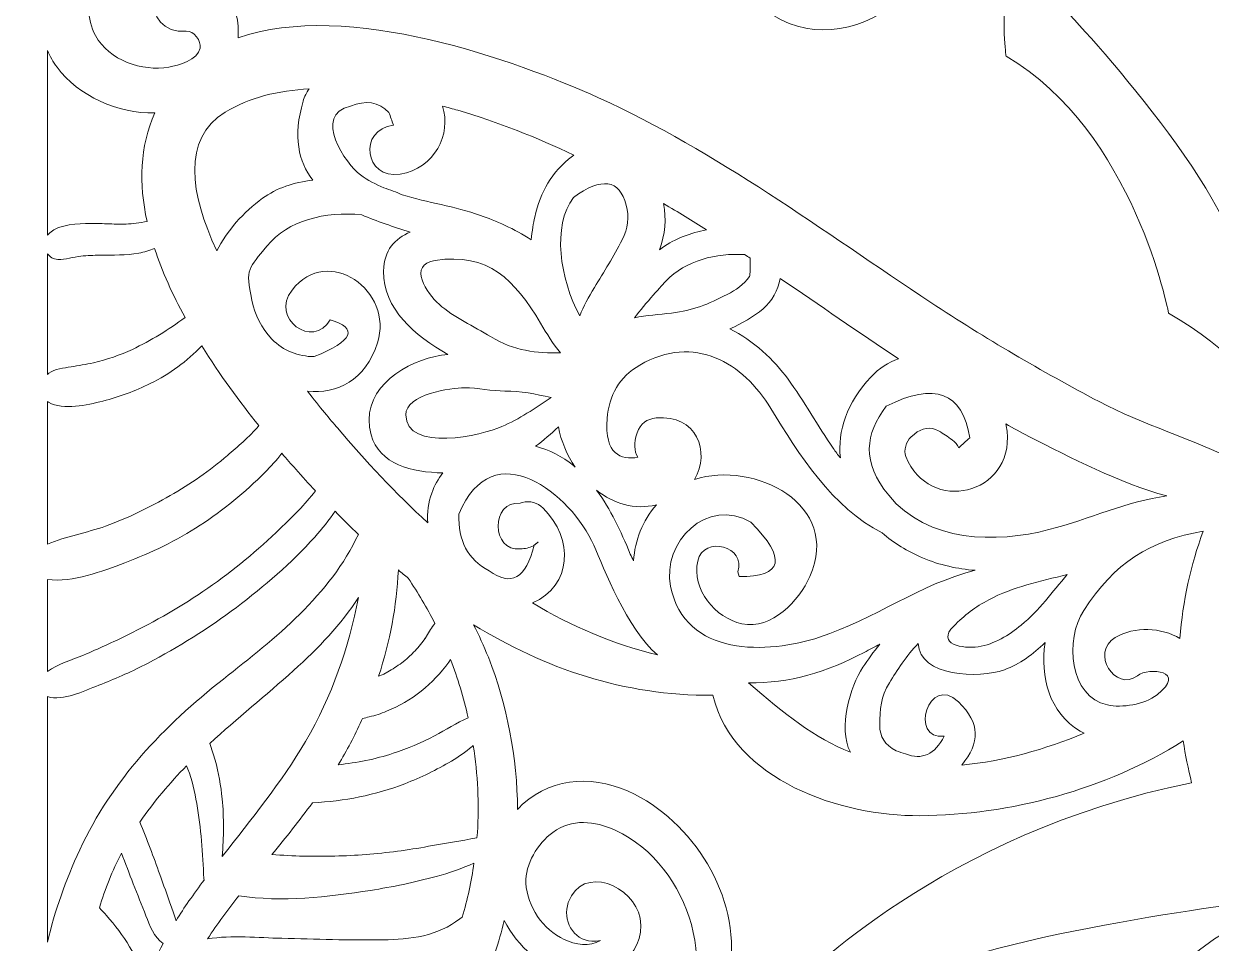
# Model space of a CAD drawing. Extents: x 7 to 992, y -718 to -282.
# Drawn here: x 67.5 to 127.5, y -412.2 to -365.7 of the extents above; entities that cross this region are included whole.
import ezdxf

# ---------------------------------------------------------------- set-up
doc = ezdxf.new("R2010")
doc.units = 0
doc.header["$MEASUREMENT"] = 0
doc.layers.add('Layer 1', color=7, linetype='Continuous')

msp = doc.modelspace()

# ---------------------------------------------------------------- linework, layer by layer
at = {"layer": 'Layer 1', "lineweight": 0}
for points, knots in [([(515.444, -282.485), (515.444, -282.485), (265.444, -282.485), (265.444, -282.485), (265.444, -282.485), (259.139, -282.485), (259.139, -282.485), (259.139, -282.485), (27.261, -282.485), (27.261, -282.485), (27.261, -282.485), (27.261, -282.863), (27.261, -282.863), (27.261, -282.863), (25.9, -282.863), (25.9, -282.863), (25.9, -282.863), (24.898, -282.863), (24.898, -282.863), (24.898, -282.863), (7.489, -306.853), (7.489, -306.853), (7.489, -306.853), (7.489, -496.33), (7.489, -496.33), (7.489, -496.33), (24.898, -524.256), (24.898, -524.256), (24.898, -524.256), (25.039, -524.256), (25.039, -524.256), (25.039, -524.256), (25.9, -525.977), (25.9, -525.977), (25.9, -525.977), (34.578, -543.332), (34.578, -543.332), (34.578, -543.332), (85.476, -645.118), (85.476, -645.118), (85.476, -645.118), (85.476, -693.393), (85.476, -693.393), (85.476, -693.602), (85.486, -693.809), (85.492, -694.016), (85.35, -694.597), (85.266, -695.2), (85.266, -695.825), (85.266, -695.825), (85.266, -710.022), (85.266, -710.022), (85.266, -714.223), (88.671, -717.628), (92.872, -717.628), (92.872, -717.628), (107.069, -717.628), (107.069, -717.628), (107.484, -717.628), (107.889, -717.586), (108.286, -717.521), (108.736, -717.547), (109.188, -717.561), (109.644, -717.561), (109.644, -717.561), (182.159, -717.561), (182.159, -717.561), (182.563, -717.561), (182.965, -717.551), (183.365, -717.531), (183.743, -717.589), (184.126, -717.628), (184.52, -717.628), (184.52, -717.628), (198.717, -717.628), (198.717, -717.628), (202.917, -717.628), (206.322, -714.223), (206.322, -710.022), (206.322, -710.022), (206.322, -695.825), (206.322, -695.825), (206.322, -695.534), (206.302, -695.248), (206.271, -694.965), (206.303, -694.465), (206.325, -693.962), (206.326, -693.453), (206.326, -693.453), (206.326, -645.118), (206.326, -645.118), (206.326, -645.118), (257.204, -543.332), (257.204, -543.332), (257.204, -543.332), (259.139, -539.46), (259.139, -539.46), (259.139, -539.46), (266.763, -524.209), (266.763, -524.209), (266.763, -524.209), (266.763, -645.118), (266.763, -645.118), (266.763, -645.118), (363.469, -645.118), (363.469, -645.118), (363.737, -645.117), (364.003, -645.104), (364.27, -645.096), (364.76, -645.195), (365.268, -645.248), (365.787, -645.248), (365.787, -645.248), (379.984, -645.248), (379.984, -645.248), (384.185, -645.248), (387.59, -641.843), (387.59, -637.643), (387.59, -637.643), (387.59, -623.445), (387.59, -623.445), (387.59, -623.12), (387.563, -622.802), (387.523, -622.487), (387.556, -621.959), (387.579, -621.428), (387.578, -620.891), (387.578, -620.891), (387.578, -584.634), (387.578, -584.634), (387.578, -584.634), (508.12, -524.362), (508.12, -524.362), (508.12, -524.362), (508.12, -717.561), (508.12, -717.561), (508.12, -717.561), (544.378, -717.561), (544.378, -717.561), (545.281, -717.563), (546.172, -717.512), (547.049, -717.417), (547.049, -717.417), (560.83, -717.417), (560.83, -717.417), (565.03, -717.417), (568.436, -714.012), (568.436, -709.811), (568.436, -709.811), (568.436, -696.131), (568.436, -696.131), (568.534, -695.251), (568.591, -694.358), (568.593, -693.453), (568.593, -693.453), (568.593, -645.118), (568.593, -645.118), (568.593, -645.118), (689.443, -645.118), (689.443, -645.118), (689.443, -645.118), (689.443, -693.393), (689.443, -693.393), (689.443, -693.594), (689.453, -693.791), (689.458, -693.99), (689.345, -694.514), (689.28, -695.056), (689.28, -695.614), (689.28, -695.614), (689.28, -709.811), (689.28, -709.811), (689.28, -714.012), (692.686, -717.417), (696.886, -717.417), (696.886, -717.417), (710.981, -717.417), (710.981, -717.417), (711.845, -717.511), (712.722, -717.561), (713.611, -717.561), (713.611, -717.561), (749.903, -717.561), (749.903, -717.561), (749.903, -717.561), (749.903, -524.209), (749.903, -524.209), (749.903, -524.209), (870.731, -584.622), (870.731, -584.622), (870.731, -584.622), (870.731, -620.95), (870.731, -620.95), (870.731, -621.353), (870.741, -621.753), (870.761, -622.151), (870.71, -622.506), (870.675, -622.865), (870.675, -623.233), (870.675, -623.233), (870.675, -637.431), (870.675, -637.431), (870.675, -641.632), (874.08, -645.036), (878.28, -645.036), (878.28, -645.036), (892.478, -645.036), (892.478, -645.036), (892.583, -645.036), (892.687, -645.025), (892.791, -645.02), (893.486, -645.081), (894.188, -645.118), (894.898, -645.118), (894.898, -645.118), (991.581, -645.118), (991.581, -645.118), (991.581, -645.118), (991.581, -282.485), (991.581, -282.485), (991.581, -282.485), (515.444, -282.485), (515.444, -282.485)], [0, 0, 0, 0, 1, 1, 1, 2, 2, 2, 3, 3, 3, 4, 4, 4, 5, 5, 5, 6, 6, 6, 7, 7, 7, 8, 8, 8, 9, 9, 9, 10, 10, 10, 11, 11, 11, 12, 12, 12, 13, 13, 13, 14, 14, 14, 15, 15, 15, 16, 16, 16, 17, 17, 17, 18, 18, 18, 19, 19, 19, 20, 20, 20, 21, 21, 21, 22, 22, 22, 23, 23, 23, 24, 24, 24, 25, 25, 25, 26, 26, 26, 27, 27, 27, 28, 28, 28, 29, 29, 29, 30, 30, 30, 31, 31, 31, 32, 32, 32, 33, 33, 33, 34, 34, 34, 35, 35, 35, 36, 36, 36, 37, 37, 37, 38, 38, 38, 39, 39, 39, 40, 40, 40, 41, 41, 41, 42, 42, 42, 43, 43, 43, 44, 44, 44, 45, 45, 45, 46, 46, 46, 47, 47, 47, 48, 48, 48, 49, 49, 49, 50, 50, 50, 51, 51, 51, 52, 52, 52, 53, 53, 53, 54, 54, 54, 55, 55, 55, 56, 56, 56, 57, 57, 57, 58, 58, 58, 59, 59, 59, 60, 60, 60, 61, 61, 61, 62, 62, 62, 63, 63, 63, 64, 64, 64, 65, 65, 65, 66, 66, 66, 67, 67, 67, 68, 68, 68, 69, 69, 69, 70, 70, 70, 71, 71, 71, 72, 72, 72, 73, 73, 73, 74, 74, 74, 74]), ([(123.944, -333.744), (125.768, -336.993), (127.418, -340.14), (130.045, -342.846), (131.004, -343.834), (132.081, -344.706), (133.23, -345.451), (128.462, -346.179), (124.9, -350.713), (126.546, -356.195), (128.628, -363.13), (139.021, -361.86), (141.341, -368.812), (140.774, -369.371), (140.278, -369.963), (139.889, -370.554), (138.29, -372.979), (136.397, -377.248), (136.973, -380.432), (135.481, -381.162), (134.089, -382.08), (132.831, -383.157), (132.831, -383.157), (129.004, -378.057), (129.004, -378.057), (128.24, -373.466), (119.824, -364.669), (119.824, -364.669), (119.251, -361.608), (120.208, -359.314), (120.208, -359.314), (116.191, -360.27), (117.147, -367.347), (117.147, -367.347), (123.65, -371.172), (125.371, -380.352), (125.371, -380.352), (128.613, -382.222), (130.062, -384.168), (130.681, -385.301), (129.999, -386.094), (129.377, -386.941), (128.823, -387.837), (126.571, -386.704), (124.082, -385.982), (121.849, -384.812), (118.93, -383.281), (116.098, -381.618), (113.347, -379.803), (107.88, -376.197), (102.534, -372.179), (96.543, -369.461), (92.411, -367.587), (83.839, -364.477), (78.306, -366.432), (78.427, -364.816), (77.602, -363.2), (75.751, -362.89), (73.446, -362.503), (73.337, -366.314), (75.69, -366.085), (76.063, -366.049), (76.461, -366.594), (76.393, -366.943), (76.276, -367.54), (75.29, -367.815), (74.807, -367.903), (73.451, -368.148), (71.789, -367.561), (71.096, -366.311), (70.635, -365.48), (70.718, -364.468), (70.851, -363.567), (70.953, -362.873), (70.969, -361.985), (71.558, -361.536), (72.214, -361.034), (73.448, -360.812), (74.235, -360.658), (75.027, -360.502), (75.833, -360.418), (76.638, -360.357), (80.922, -360.037), (86.24, -360.392), (90.134, -358.199), (89.698, -359.591), (89.606, -361.085), (90.306, -362.388), (91.463, -364.541), (93.835, -365.429), (96.186, -365.098), (98.516, -364.768), (100.602, -363.433), (101.797, -361.397), (102.025, -361.011), (102.213, -360.605), (102.385, -360.192), (102.777, -361.965), (103.523, -363.908), (105.007, -365.04), (106.959, -366.528), (109.71, -366.267), (111.511, -364.656), (113.408, -362.96), (114.422, -360.338), (114.048, -357.81), (113.94, -357.078), (113.731, -356.37), (113.449, -355.69), (113.641, -355.812), (113.823, -355.951), (114.02, -356.063), (115.848, -357.108), (118.292, -357.873), (120.282, -356.804), (122.435, -355.646), (123.324, -353.274), (122.992, -350.923), (122.663, -348.593), (121.327, -346.508), (119.292, -345.311), (118.905, -345.084), (118.5, -344.895), (118.087, -344.725), (119.86, -344.332), (121.803, -343.586), (122.935, -342.101), (124.422, -340.15), (124.162, -337.399), (122.551, -335.598), (121.033, -333.9), (118.773, -332.918), (116.502, -332.997), (117.224, -332.332), (117.973, -331.704), (118.761, -331.134), (119.424, -331.007), (120.121, -330.988), (120.603, -331.006), (122.299, -331.071), (123.173, -332.37), (123.944, -333.744)], [0, 0, 0, 0, 1, 1, 1, 2, 2, 2, 3, 3, 3, 4, 4, 4, 5, 5, 5, 6, 6, 6, 7, 7, 7, 8, 8, 8, 9, 9, 9, 10, 10, 10, 11, 11, 11, 12, 12, 12, 13, 13, 13, 14, 14, 14, 15, 15, 15, 16, 16, 16, 17, 17, 17, 18, 18, 18, 19, 19, 19, 20, 20, 20, 21, 21, 21, 22, 22, 22, 23, 23, 23, 24, 24, 24, 25, 25, 25, 26, 26, 26, 27, 27, 27, 28, 28, 28, 29, 29, 29, 30, 30, 30, 31, 31, 31, 32, 32, 32, 33, 33, 33, 34, 34, 34, 35, 35, 35, 36, 36, 36, 37, 37, 37, 38, 38, 38, 39, 39, 39, 40, 40, 40, 41, 41, 41, 42, 42, 42, 43, 43, 43, 44, 44, 44, 45, 45, 45, 46, 46, 46, 47, 47, 47, 47]), ([(69.152, -367.913), (70.248, -369.37), (72.227, -370.279), (74.103, -370.223), (73.327, -371.93), (73.284, -373.804), (73.705, -375.706), (73.342, -375.792), (72.963, -375.828), (72.642, -375.843), (72.642, -375.843), (72.631, -375.843), (72.631, -375.843), (72.631, -375.843), (72.521, -375.845), (72.521, -375.845), (72.521, -375.845), (72.298, -375.844), (72.298, -375.844), (72.131, -375.842), (71.963, -375.836), (71.795, -375.831), (71.48, -375.821), (71.163, -375.807), (70.847, -375.81), (70.205, -375.818), (69.291, -375.842), (68.779, -376.278), (68.779, -376.278), (68.669, -376.408), (68.669, -376.408), (68.669, -376.408), (68.669, -367.07), (68.669, -367.07), (68.799, -367.36), (68.95, -367.644), (69.152, -367.913)], [0, 0, 0, 0, 1, 1, 1, 2, 2, 2, 3, 3, 3, 4, 4, 4, 5, 5, 5, 6, 6, 6, 7, 7, 7, 8, 8, 8, 9, 9, 9, 10, 10, 10, 11, 11, 11, 12, 12, 12, 12]), ([(82.086, -373.623), (81.135, -373.728), (80.251, -374.02), (79.545, -374.539), (78.583, -375.247), (77.744, -376.17), (77.227, -377.194), (75.888, -374.312), (75.463, -371.546), (77.651, -370.189), (78.87, -369.433), (80.349, -369.089), (81.902, -369.007), (81.773, -369.191), (81.665, -369.394), (81.597, -369.628), (81.084, -371.413), (81.351, -372.675), (82.086, -373.623)], [0, 0, 0, 0, 1, 1, 1, 2, 2, 2, 3, 3, 3, 4, 4, 4, 5, 5, 5, 6, 6, 6, 6]), ([(86.508, -373.315), (88.236, -373.041), (89.122, -371.307), (88.642, -369.872), (88.909, -369.944), (89.172, -370.017), (89.422, -370.09), (91.461, -370.686), (93.408, -371.461), (95.294, -372.359), (95.294, -372.359), (95.217, -372.404), (95.217, -372.404), (94.167, -373.214), (93.6, -374.207), (93.313, -375.495), (93.252, -375.768), (93.175, -376.194), (93.13, -376.645), (92.298, -376.075), (91.316, -375.67), (90.561, -375.4), (89.265, -374.937), (87.899, -374.762), (86.609, -374.362), (86.306, -374.231), (85.995, -374.11), (85.675, -374.01), (85.27, -373.833), (84.874, -373.627), (84.498, -373.356), (83.77, -372.831), (82.035, -370.293), (83.994, -369.887), (84.764, -369.561), (85.412, -369.663), (85.936, -370.194), (86.013, -370.408), (86.089, -370.622), (86.166, -370.836), (84.357, -371.065), (84.698, -373.603), (86.508, -373.315)], [0, 0, 0, 0, 1, 1, 1, 2, 2, 2, 3, 3, 3, 4, 4, 4, 5, 5, 5, 6, 6, 6, 7, 7, 7, 8, 8, 8, 9, 9, 9, 10, 10, 10, 11, 11, 11, 12, 12, 12, 13, 13, 13, 14, 14, 14, 14]), ([(97.737, -376.641), (97.304, -377.47), (96.817, -378.257), (96.327, -379.052), (96.03, -379.537), (95.781, -380), (95.585, -380.481), (94.582, -378.617), (94.185, -375.933), (95.265, -374.493), (96.704, -373.454), (97.597, -373.582), (97.943, -374.88), (98.1, -375.48), (98.031, -376.067), (97.737, -376.641)], [0, 0, 0, 0, 1, 1, 1, 2, 2, 2, 3, 3, 3, 4, 4, 4, 5, 5, 5, 5]), ([(81.039, -379.175), (79.911, -380.616), (82.093, -382.191), (82.972, -380.678), (84.396, -381.115), (84.126, -381.737), (82.163, -382.544), (81.336, -382.536), (80.619, -382.243), (80.01, -381.665), (79.499, -381.069), (79.173, -380.46), (79.004, -379.688), (78.653, -378.081), (78.859, -378.071), (79.769, -376.952), (80.836, -375.64), (82.712, -375.197), (84.566, -375.372), (85.323, -375.704), (86.158, -375.982), (87.015, -376.244), (86.244, -376.571), (85.682, -377.161), (85.666, -378.216), (85.637, -380.135), (87.258, -381.484), (88.92, -382.432), (88.705, -382.458), (88.492, -382.477), (88.268, -382.529), (86.427, -382.959), (84.449, -384.371), (85.034, -386.5), (85.443, -387.99), (87.124, -388.388), (88.665, -388.421), (88.435, -388.719), (88.241, -389.058), (88.101, -389.447), (87.932, -389.914), (87.871, -390.426), (87.897, -390.946), (86.28, -389.454), (84.763, -387.827), (83.333, -386.147), (82.986, -385.741), (82.445, -385.095), (81.815, -384.295), (83.326, -384.427), (84.741, -383.768), (85.358, -381.84), (86.197, -379.221), (82.866, -376.84), (81.039, -379.175)], [0, 0, 0, 0, 1, 1, 1, 2, 2, 2, 3, 3, 3, 4, 4, 4, 5, 5, 5, 6, 6, 6, 7, 7, 7, 8, 8, 8, 9, 9, 9, 10, 10, 10, 11, 11, 11, 12, 12, 12, 13, 13, 13, 14, 14, 14, 15, 15, 15, 16, 16, 16, 17, 17, 17, 18, 18, 18, 18]), ([(99.829, -374.807), (100.555, -375.236), (101.275, -375.678), (101.99, -376.131), (101.99, -376.131), (101.848, -376.164), (101.848, -376.164), (101.061, -376.328), (100.271, -376.635), (99.629, -377.137), (99.902, -376.352), (99.978, -375.586), (99.829, -374.807)], [0, 0, 0, 0, 1, 1, 1, 2, 2, 2, 3, 3, 3, 4, 4, 4, 4]), ([(69.193, -377.631), (69.584, -377.649), (69.97, -377.5), (70.361, -377.462), (70.679, -377.433), (70.998, -377.421), (71.317, -377.416), (71.973, -377.407), (72.638, -377.423), (73.286, -377.309), (73.555, -377.261), (73.824, -377.183), (74.084, -377.078), (74.469, -378.251), (75.002, -379.422), (75.625, -380.557), (74.797, -381.187), (73.898, -381.731), (72.962, -382.174), (72.339, -382.469), (71.68, -382.69), (70.988, -382.853), (70.614, -382.941), (70.238, -382.992), (69.86, -383.057), (69.497, -383.12), (69.04, -383.171), (68.732, -383.371), (68.732, -383.371), (68.669, -383.438), (68.669, -383.438), (68.669, -383.438), (68.669, -377.341), (68.669, -377.341), (68.783, -377.502), (68.958, -377.62), (69.193, -377.631)], [0, 0, 0, 0, 1, 1, 1, 2, 2, 2, 3, 3, 3, 4, 4, 4, 5, 5, 5, 6, 6, 6, 7, 7, 7, 8, 8, 8, 9, 9, 9, 10, 10, 10, 11, 11, 11, 12, 12, 12, 12]), ([(91.079, -381.532), (90.233, -381.009), (89.218, -380.556), (88.472, -379.896), (87.86, -379.355), (86.869, -377.894), (88.278, -377.679), (90.961, -377.269), (92.29, -378.653), (93.607, -380.854), (93.927, -381.388), (94.234, -381.914), (94.62, -382.357), (93.419, -382.362), (92.272, -382.272), (91.079, -381.532)], [0, 0, 0, 0, 1, 1, 1, 2, 2, 2, 3, 3, 3, 4, 4, 4, 5, 5, 5, 5]), ([(99.953, -378.714), (100.94, -377.686), (102.506, -377.29), (103.928, -377.384), (104.022, -377.446), (104.116, -377.506), (104.21, -377.568), (104.227, -377.864), (104.197, -378.447), (104.18, -378.491), (103.872, -378.891), (103.491, -379.192), (103.037, -379.394), (102.098, -379.906), (101.312, -380.204), (100.235, -380.342), (99.593, -380.425), (98.959, -380.435), (98.356, -380.585), (98.914, -379.84), (99.774, -378.9), (99.953, -378.714)], [0, 0, 0, 0, 1, 1, 1, 2, 2, 2, 3, 3, 3, 4, 4, 4, 5, 5, 5, 6, 6, 6, 7, 7, 7, 7]), ([(110.311, -383.573), (109.075, -384.873), (108.632, -386.306), (108.768, -387.666), (108.647, -387.503), (108.521, -387.347), (108.405, -387.178), (107.648, -386.07), (106.909, -384.761), (106.123, -383.684), (105.429, -382.731), (104.355, -381.709), (103.181, -381.135), (103.791, -380.861), (104.374, -380.532), (104.862, -380.121), (105.307, -379.748), (105.603, -379.189), (105.73, -378.59), (107.716, -379.937), (109.697, -381.319), (111.71, -382.646), (111.21, -382.83), (110.732, -383.128), (110.311, -383.573)], [0, 0, 0, 0, 1, 1, 1, 2, 2, 2, 3, 3, 3, 4, 4, 4, 5, 5, 5, 6, 6, 6, 7, 7, 7, 8, 8, 8, 8]), ([(98.622, -382.969), (101.376, -381.374), (103.85, -382.852), (105.25, -385.163), (106.633, -387.443), (108.41, -390.222), (110.884, -391.454), (111.473, -391.958), (112.156, -392.389), (112.918, -392.711), (113.812, -393.088), (114.699, -393.275), (115.584, -393.345), (112.802, -394.036), (110.484, -395.812), (107.72, -396.724), (105.087, -397.592), (100.902, -397.734), (100.181, -394.16), (99.73, -391.919), (102.048, -389.616), (104.246, -390.906), (106.071, -392.768), (105.87, -393.687), (103.643, -393.661), (103.643, -393.661), (103.584, -393.42), (103.584, -393.42), (104.037, -392.153), (101.859, -391.544), (101.555, -392.877), (101.233, -394.286), (102.437, -395.772), (103.788, -396.046), (105.32, -396.357), (106.672, -394.891), (107.223, -393.655), (108.853, -390.007), (104.426, -387.788), (101.384, -388.748), (102.227, -387.365), (101.487, -385.446), (99.457, -385.643), (98.983, -385.689), (98.647, -385.93), (98.493, -386.389), (98.303, -386.955), (98.334, -387.275), (98.532, -387.633), (97.654, -387.76), (96.836, -387.499), (96.974, -385.668), (97.062, -384.51), (97.587, -383.567), (98.622, -382.969)], [0, 0, 0, 0, 1, 1, 1, 2, 2, 2, 3, 3, 3, 4, 4, 4, 5, 5, 5, 6, 6, 6, 7, 7, 7, 8, 8, 8, 9, 9, 9, 10, 10, 10, 11, 11, 11, 12, 12, 12, 13, 13, 13, 14, 14, 14, 15, 15, 15, 16, 16, 16, 17, 17, 17, 18, 18, 18, 18]), ([(68.715, -384.851), (69.522, -385.269), (70.634, -384.998), (71.474, -384.786), (72.299, -384.579), (73.106, -384.276), (73.87, -383.905), (74.858, -383.426), (75.72, -382.772), (76.472, -382), (77.379, -383.455), (78.389, -384.824), (79.358, -386.031), (78.886, -386.609), (78.255, -387.113), (77.766, -387.537), (76.876, -388.308), (75.896, -388.98), (74.875, -389.564), (73.824, -390.167), (72.751, -390.702), (71.609, -391.112), (70.673, -391.449), (69.597, -391.622), (68.669, -392.024), (68.669, -392.024), (68.669, -384.81), (68.669, -384.81), (68.669, -384.81), (68.715, -384.851), (68.715, -384.851)], [0, 0, 0, 0, 1, 1, 1, 2, 2, 2, 3, 3, 3, 4, 4, 4, 5, 5, 5, 6, 6, 6, 7, 7, 7, 8, 8, 8, 9, 9, 9, 10, 10, 10, 10]), ([(91.807, -384.28), (92.588, -384.255), (93.357, -384.455), (94.136, -384.603), (93.338, -385.164), (92.519, -385.695), (91.652, -386.08), (90.682, -386.509), (86.82, -387.419), (86.791, -385.479), (86.775, -384.45), (89.096, -384.12), (89.751, -384.112), (90.44, -384.104), (91.143, -384.301), (91.807, -384.28)], [0, 0, 0, 0, 1, 1, 1, 2, 2, 2, 3, 3, 3, 4, 4, 4, 5, 5, 5, 5]), ([(112.079, -387.593), (113.257, -390.538), (117.533, -389.55), (117.201, -386.317), (117.187, -386.19), (117.158, -386.069), (117.135, -385.946), (117.522, -386.158), (117.907, -386.373), (118.3, -386.575), (120.435, -387.67), (122.827, -388.911), (125.286, -389.587), (123.296, -389.85), (121.354, -390.758), (119.318, -391.287), (116.649, -391.981), (113.167, -391.952), (111.215, -389.554), (109.828, -387.849), (110.028, -386.48), (111.083, -385.049), (113.543, -383.804), (114.952, -384.338), (115.308, -386.653), (115.124, -386.817), (114.94, -386.981), (114.756, -387.146), (114.686, -387.001), (114.582, -386.866), (114.427, -386.754), (114.21, -386.583), (113.98, -386.433), (113.736, -386.302), (113.336, -386.06), (112.861, -386.156), (112.523, -386.454), (112.523, -386.454), (112.34, -386.616), (112.34, -386.616), (112.099, -386.829), (111.955, -387.284), (112.079, -387.593)], [0, 0, 0, 0, 1, 1, 1, 2, 2, 2, 3, 3, 3, 4, 4, 4, 5, 5, 5, 6, 6, 6, 7, 7, 7, 8, 8, 8, 9, 9, 9, 10, 10, 10, 11, 11, 11, 12, 12, 12, 13, 13, 13, 14, 14, 14, 14]), ([(95.267, -388.047), (94.712, -387.584), (94.049, -387.259), (93.349, -387.076), (93.753, -386.776), (94.138, -386.447), (94.506, -386.093), (94.64, -386.805), (94.94, -387.512), (95.359, -388.132), (95.359, -388.132), (95.267, -388.047), (95.267, -388.047)], [0, 0, 0, 0, 1, 1, 1, 2, 2, 2, 3, 3, 3, 4, 4, 4, 4]), ([(99.527, -397.626), (97.264, -397.082), (95.16, -396.172), (93.198, -394.993), (95.192, -394.124), (95.308, -391.768), (93.733, -390.197), (93.466, -389.931), (93.051, -389.804), (92.683, -389.915), (92.683, -389.915), (92.569, -389.958), (92.569, -389.958), (91.093, -389.798), (91.091, -392.428), (92.586, -392.265), (92.823, -392.239), (93.032, -392.224), (93.246, -392.101), (93.542, -391.874), (93.556, -391.864), (93.287, -392.071), (92.872, -393.761), (92.112, -394.191), (91.003, -393.364), (89.927, -392.794), (89.418, -391.841), (89.48, -390.504), (91.201, -386.315), (95.157, -389.491), (96.298, -392.079), (96.799, -393.214), (97.97, -396.31), (99.527, -397.626)], [0, 0, 0, 0, 1, 1, 1, 2, 2, 2, 3, 3, 3, 4, 4, 4, 5, 5, 5, 6, 6, 6, 7, 7, 7, 8, 8, 8, 9, 9, 9, 10, 10, 10, 11, 11, 11, 11]), ([(72.588, -392.962), (73.912, -392.465), (75.204, -391.847), (76.385, -391.069), (77.561, -390.294), (78.669, -389.394), (79.662, -388.395), (79.955, -388.101), (80.255, -387.776), (80.521, -387.43), (80.763, -387.712), (80.998, -387.981), (81.223, -388.234), (81.549, -388.602), (81.881, -388.966), (82.216, -389.325), (81.693, -390.021), (81.05, -390.643), (80.441, -391.23), (79.302, -392.328), (78.078, -393.346), (76.776, -394.245), (75.481, -395.141), (74.117, -395.937), (72.7, -396.624), (71.975, -396.977), (71.239, -397.315), (70.496, -397.628), (69.899, -397.881), (69.205, -398.072), (68.669, -398.456), (68.669, -398.456), (68.669, -393.81), (68.669, -393.81), (69.957, -393.964), (71.427, -393.398), (72.588, -392.962)], [0, 0, 0, 0, 1, 1, 1, 2, 2, 2, 3, 3, 3, 4, 4, 4, 5, 5, 5, 6, 6, 6, 7, 7, 7, 8, 8, 8, 9, 9, 9, 10, 10, 10, 11, 11, 11, 12, 12, 12, 12]), ([(96.439, -389.3), (97.292, -389.972), (98.344, -390.308), (99.463, -390.035), (98.756, -390.842), (98.385, -391.83), (98.306, -392.859), (98.254, -392.745), (98.194, -392.642), (98.145, -392.525), (97.659, -391.364), (97.16, -390.264), (96.439, -389.3)], [0, 0, 0, 0, 1, 1, 1, 2, 2, 2, 3, 3, 3, 4, 4, 4, 4]), ([(68.819, -399.772), (69.672, -399.896), (70.633, -399.393), (71.412, -399.093), (72.206, -398.788), (72.976, -398.439), (73.732, -398.048), (75.306, -397.233), (76.803, -396.279), (78.222, -395.217), (79.637, -394.157), (81.003, -392.981), (82.185, -391.662), (82.558, -391.245), (82.912, -390.814), (83.21, -390.362), (83.598, -390.758), (83.991, -391.147), (84.391, -391.527), (82.972, -394.581), (80.178, -396.791), (77.565, -398.842), (74.542, -401.216), (71.937, -403.95), (70.302, -407.472), (69.586, -409.016), (69.03, -410.566), (68.669, -412.148), (68.669, -412.148), (68.669, -399.728), (68.669, -399.728), (68.669, -399.728), (68.819, -399.772), (68.819, -399.772)], [0, 0, 0, 0, 1, 1, 1, 2, 2, 2, 3, 3, 3, 4, 4, 4, 5, 5, 5, 6, 6, 6, 7, 7, 7, 8, 8, 8, 9, 9, 9, 10, 10, 10, 11, 11, 11, 11]), ([(125.941, -396.795), (125.005, -396.225), (123.657, -396.167), (122.672, -396.739), (121.395, -397.482), (122.669, -399.528), (123.791, -398.677), (124.405, -398.211), (126.326, -398.445), (124.783, -399.642), (124.143, -400.139), (123.005, -400.307), (122.273, -400.154), (120.354, -399.754), (120.127, -396.835), (121.074, -395.377), (122.633, -392.982), (124.416, -391.822), (127.121, -391.37), (126.485, -393.078), (126.083, -394.897), (125.941, -396.795)], [0, 0, 0, 0, 1, 1, 1, 2, 2, 2, 3, 3, 3, 4, 4, 4, 5, 5, 5, 6, 6, 6, 7, 7, 7, 7]), ([(87.8, -396.744), (87.8, -396.744), (87.665, -396.93), (87.665, -396.93), (87.495, -397.153), (87.309, -397.366), (87.11, -397.564), (87.11, -397.564), (86.944, -397.725), (86.944, -397.725), (86.944, -397.725), (86.86, -397.801), (86.86, -397.801), (86.86, -397.801), (86.735, -397.904), (86.735, -397.904), (86.735, -397.904), (86.583, -398.021), (86.583, -398.021), (86.357, -398.19), (86.12, -398.344), (85.874, -398.48), (85.874, -398.48), (85.671, -398.589), (85.671, -398.589), (85.671, -398.589), (85.642, -398.604), (85.642, -398.604), (85.642, -398.604), (85.599, -398.623), (85.599, -398.623), (85.599, -398.623), (85.416, -398.697), (85.416, -398.697), (85.987, -396.956), (86.331, -395.154), (86.414, -393.329), (86.581, -393.469), (86.746, -393.612), (86.914, -393.748), (87.407, -394.477), (87.862, -395.235), (88.258, -396.03), (88.182, -396.132), (88.103, -396.232), (88.038, -396.343), (87.973, -396.453), (87.913, -396.565), (87.845, -396.674), (87.834, -396.69), (87.69, -396.892), (87.8, -396.744)], [0, 0, 0, 0, 1, 1, 1, 2, 2, 2, 3, 3, 3, 4, 4, 4, 5, 5, 5, 6, 6, 6, 7, 7, 7, 8, 8, 8, 9, 9, 9, 10, 10, 10, 11, 11, 11, 12, 12, 12, 13, 13, 13, 14, 14, 14, 15, 15, 15, 16, 16, 16, 17, 17, 17, 17]), ([(114.501, -396.162), (115.024, -395.634), (115.618, -395.181), (116.277, -394.832), (117.493, -394.187), (118.878, -393.9), (120.238, -393.562), (119.492, -394.431), (118.823, -395.372), (117.912, -396.115), (117.293, -396.621), (116.552, -397.084), (115.746, -397.21), (114.971, -397.331), (113.594, -397.078), (114.501, -396.162)], [0, 0, 0, 0, 1, 1, 1, 2, 2, 2, 3, 3, 3, 4, 4, 4, 5, 5, 5, 5]), ([(81.719, -401.995), (80.507, -404.067), (78.981, -405.917), (77.509, -407.807), (77.578, -406.837), (77.6, -405.87), (77.503, -404.894), (77.438, -404.235), (77.323, -403.58), (77.146, -402.942), (77.067, -402.658), (76.972, -402.379), (76.874, -402.102), (78.251, -400.841), (79.718, -399.667), (81.119, -398.406), (82.367, -397.284), (83.515, -396.075), (84.397, -394.722), (83.907, -397.264), (83.061, -399.701), (81.719, -401.995)], [0, 0, 0, 0, 1, 1, 1, 2, 2, 2, 3, 3, 3, 4, 4, 4, 5, 5, 5, 6, 6, 6, 7, 7, 7, 7]), ([(104.106, -421.895), (102.804, -420.817), (101.238, -419.96), (99.589, -419.563), (101.401, -418.081), (102.742, -415.864), (103.138, -413.817), (103.842, -410.179), (101.581, -406.305), (98.364, -404.668), (96.483, -403.71), (94.314, -403.727), (92.698, -405.173), (92.605, -405.257), (92.527, -405.351), (92.442, -405.44), (92.423, -402.813), (91.922, -400.186), (90.965, -397.742), (90.742, -397.172), (90.489, -396.626), (90.221, -396.093), (93.81, -398.308), (97.803, -399.689), (102.316, -399.661), (103.385, -403.989), (108.798, -405.773), (112.791, -405.75), (117.368, -405.724), (122.174, -404.427), (126.113, -401.972), (126.217, -402.684), (126.357, -403.391), (126.534, -404.088), (113.849, -406.625), (106.629, -414.205), (106.629, -414.205), (106.377, -416.046), (105.576, -419.353), (104.755, -422.49), (104.538, -422.284), (104.324, -422.077), (104.106, -421.895)], [0, 0, 0, 0, 1, 1, 1, 2, 2, 2, 3, 3, 3, 4, 4, 4, 5, 5, 5, 6, 6, 6, 7, 7, 7, 8, 8, 8, 9, 9, 9, 10, 10, 10, 11, 11, 11, 12, 12, 12, 13, 13, 13, 14, 14, 14, 14]), ([(109.912, -398.238), (109.261, -399.239), (108.645, -401.275), (109.275, -402.542), (107.461, -401.821), (105.93, -400.601), (104.125, -399.027), (106.165, -399.079), (108.121, -398.477), (109.974, -397.494), (110.241, -397.352), (110.504, -397.219), (110.77, -397.08), (110.441, -397.472), (110.151, -397.872), (109.912, -398.238)], [0, 0, 0, 0, 1, 1, 1, 2, 2, 2, 3, 3, 3, 4, 4, 4, 5, 5, 5, 5]), ([(117.063, -398.372), (117.855, -398.084), (118.518, -397.587), (119.119, -397.001), (118.883, -398.743), (119.303, -400.514), (120.903, -401.481), (120.903, -401.481), (121.096, -401.578), (121.096, -401.578), (119.115, -402.398), (117.052, -402.995), (114.906, -403.192), (115.83, -402.042), (115.869, -401.097), (114.738, -400), (113.224, -398.532), (112.232, -401.952), (114.023, -401.732), (113.553, -402.658), (112.901, -402.955), (112.068, -402.621), (111.907, -402.572), (111.744, -402.523), (111.583, -402.475), (111.024, -402.175), (110.751, -401.745), (110.763, -401.185), (110.766, -400.358), (110.807, -399.75), (111.253, -399.026), (111.633, -398.409), (112.12, -397.655), (112.704, -397.039), (112.766, -398.726), (115.784, -398.837), (117.063, -398.372)], [0, 0, 0, 0, 1, 1, 1, 2, 2, 2, 3, 3, 3, 4, 4, 4, 5, 5, 5, 6, 6, 6, 7, 7, 7, 8, 8, 8, 9, 9, 9, 10, 10, 10, 11, 11, 11, 12, 12, 12, 12]), ([(85.817, -400.469), (86.442, -400.21), (87.039, -399.874), (87.566, -399.448), (88.095, -399.021), (88.57, -398.543), (88.96, -397.985), (88.96, -397.985), (89.051, -397.847), (89.051, -397.847), (89.418, -398.809), (89.721, -399.792), (89.943, -400.796), (89.357, -401.065), (88.814, -401.402), (88.24, -401.711), (87.574, -402.07), (86.872, -402.359), (86.154, -402.596), (85.245, -402.895), (84.314, -403.078), (83.371, -403.174), (83.811, -402.457), (84.211, -401.717), (84.555, -400.94), (84.555, -400.94), (84.598, -400.837), (84.598, -400.837), (84.716, -400.811), (84.832, -400.783), (84.945, -400.755), (85.242, -400.683), (85.534, -400.587), (85.817, -400.469)], [0, 0, 0, 0, 1, 1, 1, 2, 2, 2, 3, 3, 3, 4, 4, 4, 5, 5, 5, 6, 6, 6, 7, 7, 7, 8, 8, 8, 9, 9, 9, 10, 10, 10, 11, 11, 11, 11]), ([(86.747, -404.132), (87.559, -403.819), (88.35, -403.434), (89.098, -402.987), (89.466, -402.768), (89.81, -402.525), (90.143, -402.254), (90.143, -402.254), (90.203, -402.196), (90.203, -402.196), (90.426, -403.668), (90.506, -405.153), (90.409, -406.603), (90.409, -406.603), (90.379, -406.872), (90.379, -406.872), (89.567, -407.019), (88.752, -407.148), (87.939, -407.299), (86.893, -407.491), (85.839, -407.631), (84.779, -407.712), (83.729, -407.792), (82.674, -407.819), (81.621, -407.795), (81.089, -407.783), (80.554, -407.748), (80.019, -407.717), (80.72, -406.855), (81.418, -405.988), (82.073, -405.093), (83.667, -405.021), (85.259, -404.706), (86.747, -404.132)], [0, 0, 0, 0, 1, 1, 1, 2, 2, 2, 3, 3, 3, 4, 4, 4, 5, 5, 5, 6, 6, 6, 7, 7, 7, 8, 8, 8, 9, 9, 9, 10, 10, 10, 11, 11, 11, 11]), ([(73.345, -406.075), (74.044, -405.035), (74.843, -404.099), (75.706, -403.227), (75.706, -403.227), (75.775, -403.394), (75.775, -403.394), (75.979, -403.958), (76.116, -404.549), (76.22, -405.139), (76.439, -406.385), (76.52, -407.663), (76.576, -408.925), (76.576, -408.925), (76.593, -409.002), (76.593, -409.002), (76.332, -409.352), (76.074, -409.705), (75.824, -410.062), (75.595, -410.389), (75.379, -410.722), (75.171, -411.058), (75.099, -410.788), (74.996, -410.522), (74.915, -410.294), (74.726, -409.768), (74.537, -409.243), (74.349, -408.718), (74.03, -407.828), (73.7, -406.949), (73.345, -406.075)], [0, 0, 0, 0, 1, 1, 1, 2, 2, 2, 3, 3, 3, 4, 4, 4, 5, 5, 5, 6, 6, 6, 7, 7, 7, 8, 8, 8, 9, 9, 9, 10, 10, 10, 10]), ([(90.675, -414.309), (91.147, -413.254), (91.495, -412.16), (91.769, -411.048), (92.446, -412.367), (93.69, -413.457), (95.135, -413.762), (96.875, -414.128), (98.976, -412.916), (98.636, -410.935), (98.356, -409.304), (95.718, -408.158), (95.009, -410.146), (94.699, -411.017), (95.238, -412.037), (96.201, -412.095), (96.358, -412.104), (96.5, -412.085), (96.633, -412.053), (96.107, -412.41), (95.347, -412.266), (94.804, -412.009), (93.737, -411.505), (92.928, -410.349), (92.864, -409.159), (92.813, -408.203), (93.468, -407.139), (94.226, -406.592), (95.194, -405.893), (96.343, -406.003), (97.387, -406.486), (99.321, -407.379), (100.676, -409.232), (101.233, -411.258), (101.803, -413.33), (101.447, -415.688), (100.168, -417.427), (99.584, -418.222), (98.816, -418.888), (97.953, -419.372), (97.69, -419.391), (97.433, -419.435), (97.203, -419.549), (96.94, -419.68), (96.69, -419.823), (96.462, -419.992), (96.256, -420.056), (96.052, -420.124), (95.846, -420.187), (94.883, -419.682), (93.764, -419.444), (92.634, -419.461), (90.277, -419.498), (88.096, -420.599), (86.645, -422.452), (86.413, -422.749), (86.207, -423.062), (86.014, -423.384), (85.952, -422.474), (85.796, -421.508), (85.491, -420.601), (87.865, -419.526), (89.651, -416.602), (90.675, -414.309)], [0, 0, 0, 0, 1, 1, 1, 2, 2, 2, 3, 3, 3, 4, 4, 4, 5, 5, 5, 6, 6, 6, 7, 7, 7, 8, 8, 8, 9, 9, 9, 10, 10, 10, 11, 11, 11, 12, 12, 12, 13, 13, 13, 14, 14, 14, 15, 15, 15, 16, 16, 16, 17, 17, 17, 18, 18, 18, 19, 19, 19, 20, 20, 20, 21, 21, 21, 21]), ([(72.822, -412.372), (72.483, -411.807), (72.086, -411.288), (71.648, -410.797), (71.532, -410.667), (71.414, -410.536), (71.292, -410.409), (71.581, -409.458), (71.948, -408.531), (72.411, -407.638), (72.606, -408.156), (72.806, -408.673), (73.01, -409.19), (73.222, -409.73), (73.434, -410.27), (73.647, -410.81), (73.837, -411.294), (74.049, -411.913), (74.516, -412.203), (74.189, -412.821), (73.905, -413.456), (73.651, -414.099), (73.651, -414.099), (73.65, -414.092), (73.65, -414.092), (73.488, -413.495), (73.138, -412.898), (72.822, -412.372)], [0, 0, 0, 0, 1, 1, 1, 2, 2, 2, 3, 3, 3, 4, 4, 4, 5, 5, 5, 6, 6, 6, 7, 7, 7, 8, 8, 8, 9, 9, 9, 9]), ([(78.347, -409.794), (80.515, -410.142), (82.862, -409.86), (85, -409.527), (86.121, -409.352), (87.232, -409.118), (88.328, -408.826), (88.988, -408.65), (89.618, -408.413), (90.239, -408.151), (90.11, -409.077), (89.908, -409.988), (89.646, -410.884), (89.646, -410.884), (89.515, -410.956), (89.515, -410.956), (88.456, -411.844), (86.978, -412.006), (85.646, -412.026), (83.94, -412.051), (82.227, -411.992), (80.521, -411.95), (79.345, -411.92), (77.994, -411.788), (76.761, -411.972), (77.256, -411.226), (77.793, -410.502), (78.347, -409.794)], [0, 0, 0, 0, 1, 1, 1, 2, 2, 2, 3, 3, 3, 4, 4, 4, 5, 5, 5, 6, 6, 6, 7, 7, 7, 8, 8, 8, 9, 9, 9, 9]), ([(112.94, -446.527), (112.114, -447.995), (112.608, -451.088), (113.347, -453.912), (113.062, -453.72), (112.776, -453.529), (112.488, -453.344), (112.191, -452.667), (111.889, -451.991), (111.57, -451.322), (109.549, -447.081), (106.77, -442.606), (102.528, -440.401), (103.156, -440.123), (103.737, -439.764), (104.217, -439.29), (106.068, -437.465), (106.085, -434.683), (104.654, -432.593), (104.509, -432.381), (104.344, -432.187), (104.179, -431.994), (105.206, -430.433), (106.054, -429.313), (106.054, -429.313), (107.966, -426.062), (110.071, -415.543), (110.071, -415.543), (111.874, -412.592), (125.61, -410.627), (129.502, -410.125), (129.685, -410.34), (129.87, -410.552), (130.068, -410.755), (121.309, -413.843), (115.617, -431.417), (115.617, -431.417), (116.382, -435.817), (112.94, -446.527), (112.94, -446.527)], [0, 0, 0, 0, 1, 1, 1, 2, 2, 2, 3, 3, 3, 4, 4, 4, 5, 5, 5, 6, 6, 6, 7, 7, 7, 8, 8, 8, 9, 9, 9, 10, 10, 10, 11, 11, 11, 12, 12, 12, 13, 13, 13, 13])]:
    msp.add_open_spline(points, degree=3, knots=knots, dxfattribs=at)

doc.saveas('drawing.dxf')
